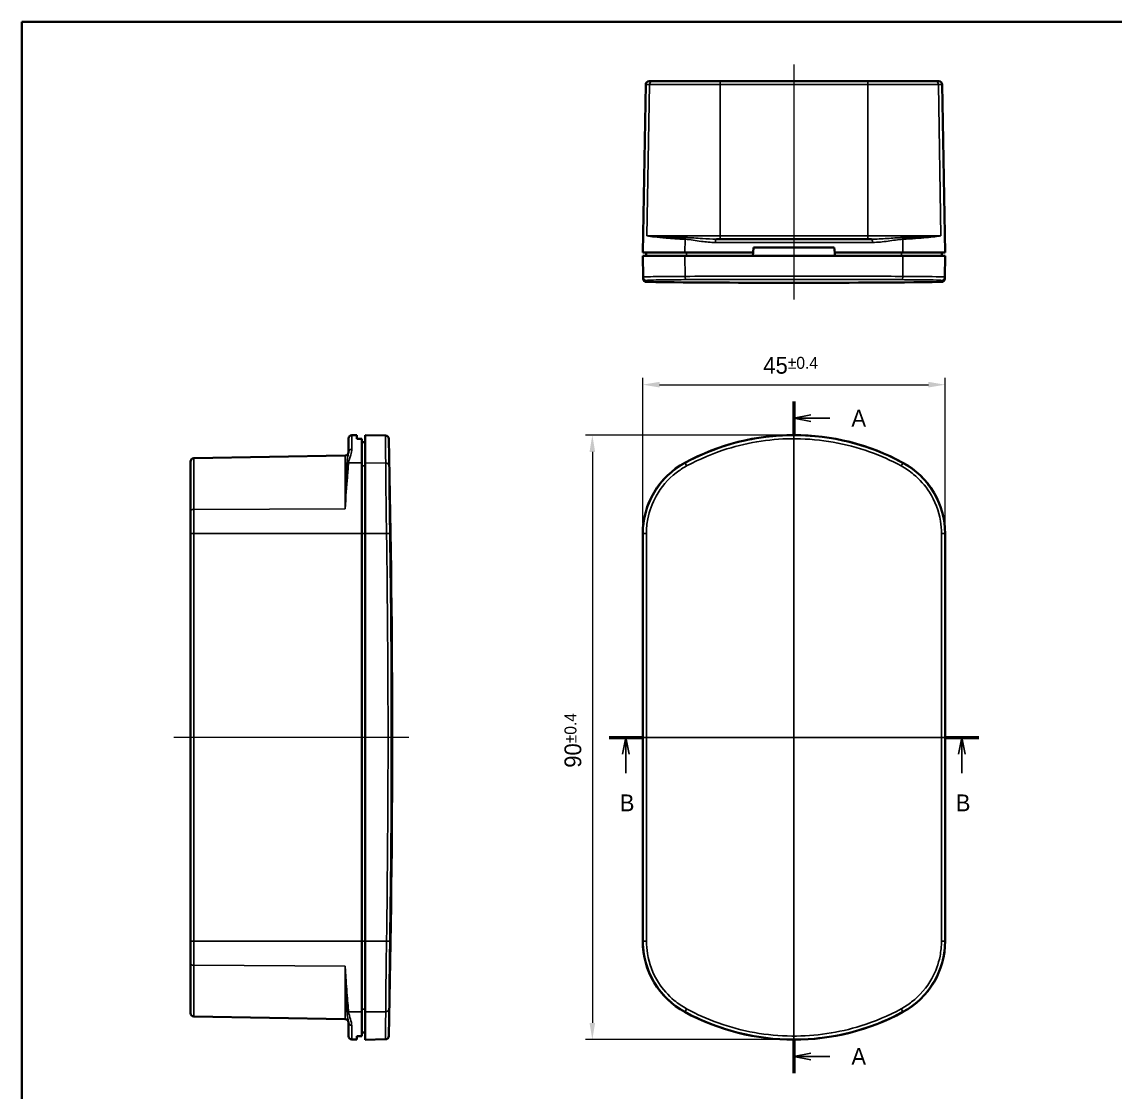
# Model space of a CAD drawing. Header units: millimetres. Extents: x -310 to 1154, y 4 to 285.
# Drawn here: x -39 to 123.7, y 126.1 to 285.5 of the extents above; entities that cross this region are included whole.
import ezdxf

# ---------------------------------------------------------------- set-up
doc = ezdxf.new("R2010")
doc.units = ezdxf.units.MM
doc.layers.get('Defpoints').update_dxf_attribs({"lineweight": 25})
for name, color, linetype, lineweight in [('Border (ISO)', 7, 'Continuous', 35), ('Centerline (ISO)', 131, 'Continuous', 18), ('Dimension (ISO)', 7, 'Continuous', 18), ('Section Line (ISO)', 7, 'Continuous', 25), ('Visible (ISO)', 7, 'Continuous', 35), ('Visible Narrow (ISO)', 7, 'Continuous', 25)]:
    doc.layers.add(name, color=color, linetype=linetype, lineweight=lineweight)
doc.styles.add('Note Text (TK)', font='')
doc.styles.get('Note Text (TK)').set_extended_font_data('MS PGothic')
doc.dimstyles.new('Default - Method 1b (TK)', dxfattribs={"dimtxt": 2.5, "dimasz": 2.5, "dimexe": 1, "dimexo": 1.5, "dimgap": 1, "dimtad": 1, "dimtoh": 1, "dimrnd": 1e-08, "dimdsep": 46, "dimtxsty": 'Note Text (TK)', "dimcen": 0.09, "dimdle": 5, "dimclrd": 100, "dimclre": 100, "dimclrt": 7, "dimadec": 1, "dimazin": 1, "dimtfac": 1, "dimtmove": 0, "dimatfit": 3, "dimfxl": 1, "dimtolj": 1, "dimlwd": -1, "dimlwe": -1, "dimarcsym": 0})

# ---------------------------------------------------------------- blocks, each defined once
blk = doc.blocks.new('図面枠 tk図枠')
at = {"layer": 'Border (ISO)'}
for q in [(405.5, 289), (14.5, 8)]:
    blk.add_line((14.5, 289), q, dxfattribs=at)
blk = doc.blocks.new('2dTransSection0')
at = {"layer": 'Section Line (ISO)', "linetype": 'Continuous'}
for p, q in [((131.51, 232.49), (131.51, 132.49)), ((134.01, 230.49), (131.51, 229.99)), ((134.01, 229.99), (131.51, 229.99)), ((131.51, 229.99), (134.01, 229.49)), ((136.86, 229.99), (134.01, 229.99)), ((134.01, 135.49), (131.51, 134.99)), ((134.01, 134.99), (131.51, 134.99)), ((131.51, 134.99), (134.01, 134.49)), ((136.86, 134.99), (134.01, 134.99))]:
    blk.add_line(p, q, dxfattribs=at)
at = {"layer": 'Section Line (ISO)', "linetype": 'Continuous', "lineweight": 50}
for p, q in [((131.51, 232.49), (131.51, 227.49)), ((131.51, 137.49), (131.51, 132.49))]:
    blk.add_line(p, q, dxfattribs=at)
at = {"layer": 'Section Line (ISO)', "char_height": 2.5, "attachment_point": 7, "style": 'Note Text (TK)'}
for insert in [(140.06, 228.75), (140.06, 133.75)]:
    blk.add_mtext('A', dxfattribs=dict(at, insert=insert))
blk = doc.blocks.new('2dTransSection1')
at = {"layer": 'Section Line (ISO)', "linetype": 'Continuous'}
for p, q in [((104.01, 182.49), (159.01, 182.49)), ((106.51, 182.49), (106.01, 179.99)), ((106.51, 179.99), (106.51, 182.49)), ((107.01, 179.99), (106.51, 182.49)), ((156.51, 182.49), (156.01, 179.99)), ((156.51, 179.99), (156.51, 182.49)), ((157.01, 179.99), (156.51, 182.49)), ((106.51, 177.15), (106.51, 179.99)), ((156.51, 177.15), (156.51, 179.99))]:
    blk.add_line(p, q, dxfattribs=at)
at = {"layer": 'Section Line (ISO)', "linetype": 'Continuous', "lineweight": 50}
for p, q in [((104.01, 182.49), (109.01, 182.49)), ((154.01, 182.49), (159.01, 182.49))]:
    blk.add_line(p, q, dxfattribs=at)
at = {"layer": 'Section Line (ISO)', "char_height": 2.5, "attachment_point": 7, "style": 'Note Text (TK)'}
for insert in [(105.59, 171.49), (155.59, 171.49)]:
    blk.add_mtext('B', dxfattribs=dict(at, insert=insert))
blk = doc.blocks.new('*D17')
at = {"layer": 'Defpoints', "color": 0}
for p in [(98.39, 231.45), (53.39, 209.28), (98.39, 209.28)]:
    blk.add_point(p, dxfattribs=at)
at = {"layer": 'Dimension (ISO)', "color": 100}
for p, q in [((53.39, 210.78), (53.39, 232.45)), ((55.89, 231.45), (95.89, 231.45)), ((98.39, 210.78), (98.39, 232.45))]:
    blk.add_line(p, q, dxfattribs=at)
for points in [[(55.89, 231.87), (55.89, 231.03), (53.39, 231.45)], [(95.89, 231.87), (95.89, 231.03), (98.39, 231.45)]]:
    blk.add_solid(points, dxfattribs=at)
at = {"layer": 'Dimension (ISO)', "color": 7, "insert": (71.33, 234.32), "char_height": 2.5, "attachment_point": 4, "style": 'Note Text (TK)'}
blk.add_mtext('\\A1;45{}{\\A0;{\\H1.5x;}{\\A2;\\H0.71x;\\C3;%%p0.4}}', dxfattribs=at)
blk = doc.blocks.new('*D18')
at = {"layer": 'Defpoints', "color": 0}
for p in [(75.89, 223.95), (45.89, 133.95), (75.89, 133.95)]:
    blk.add_point(p, dxfattribs=at)
at = {"layer": 'Dimension (ISO)', "color": 100}
for p, q in [((74.39, 223.95), (44.89, 223.95)), ((45.89, 221.45), (45.89, 136.45)), ((74.39, 133.95), (44.89, 133.95))]:
    blk.add_line(p, q, dxfattribs=at)
for points in [[(45.47, 221.45), (46.3, 221.45), (45.89, 223.95)], [(45.47, 136.45), (46.3, 136.45), (45.89, 133.95)]]:
    blk.add_solid(points, dxfattribs=at)
at = {"layer": 'Dimension (ISO)', "color": 7, "insert": (43.01, 174.43), "char_height": 2.5, "attachment_point": 4, "rotation": 90, "style": 'Note Text (TK)'}
blk.add_mtext('\\A1;90{}{\\A0;{\\H1.5x;}{\\A2;\\H0.71x;\\C3;%%p0.4}}', dxfattribs=at)

msp = doc.modelspace()

# ---------------------------------------------------------------- linework, layer by layer
at = {"layer": 'Centerline (ISO)', "linetype": 'Continuous'}
for p, q in [((75.8869, 279.1166), (75.8869, 244.1166)), ((75.8869, 226.4484), (75.8869, 131.4484)), ((18.5957, 178.9484), (-16.4043, 178.9484)), ((100.8869, 178.9484), (50.8869, 178.9484))]:
    msp.add_line(p, q, dxfattribs=at)
at = {"layer": 'Visible (ISO)'}
for p, q in [((54.3233, 276.6166), (54.8668, 276.6166)), ((54.8668, 276.6166), (64.9013, 276.6166)), ((86.8725, 276.6166), (64.9013, 276.6166)), ((86.8725, 276.6166), (96.9069, 276.6166)), ((96.9069, 276.6166), (97.4504, 276.6166)), ((53.3869, 251.1166), (53.8234, 276.1253)), ((98.3869, 251.1166), (97.9503, 276.1253)), ((64.3529, 253.1166), (87.4208, 253.1166)), ((59.6596, 251.1166), (53.3869, 251.1166)), ((53.3869, 250.6166), (59.6596, 250.6166)), ((53.3869, 250.6166), (53.4421, 247.4549)), ((53.8869, 251.1166), (53.8869, 250.6166)), ((69.8212, 251.1166), (59.6596, 251.1166)), ((59.6596, 250.6166), (92.1141, 250.6166)), ((69.8212, 251.1166), (69.7775, 250.6166)), ((69.8869, 251.8666), (69.8212, 251.1166)), ((81.8869, 251.8666), (69.8869, 251.8666)), ((81.9525, 251.1166), (81.8869, 251.8666)), ((81.9962, 250.6166), (81.9525, 251.1166)), ((92.1141, 251.1166), (81.9525, 251.1166)), ((98.3869, 251.1166), (92.1141, 251.1166)), ((92.1141, 250.6166), (98.3869, 250.6166)), ((97.8869, 251.1166), (97.8869, 250.6166)), ((98.3869, 250.6166), (98.3317, 247.4549)), ((53.446, 247.2271), (53.4421, 247.4549)), ((98.3317, 247.4549), (98.3277, 247.2271)), ((9.5957, 221.3723), (9.5957, 223.4222)), ((10.087, 223.9221), (10.8457, 223.9353)), ((10.8457, 223.9353), (10.8457, 223.4015)), ((11.5957, 223.403), (11.5957, 219.8261)), ((12.0957, 219.8261), (12.0957, 223.9484)), ((15.1153, 223.8957), (12.0957, 223.9484)), ((-13.9043, 212.7059), (-13.9043, 219.992)), ((-13.413, 220.4919), (9.1044, 220.8849)), ((11.5957, 219.8261), (11.5957, 209.281)), ((12.0957, 209.281), (12.0957, 219.8261)), ((-13.9043, 209.281), (-13.9043, 212.7059)), ((-13.9043, 209.281), (-13.9043, 148.6158)), ((11.5957, 148.6158), (11.5957, 209.281)), ((12.0957, 209.281), (12.0957, 148.6158)), ((53.3869, 209.281), (53.3869, 148.6158)), ((98.3869, 148.6158), (98.3869, 209.281)), ((-13.9043, 145.1909), (-13.9043, 148.6158)), ((11.5957, 148.6158), (11.5957, 138.0707)), ((12.0957, 138.0707), (12.0957, 148.6158)), ((-13.9043, 137.9049), (-13.9043, 145.1909)), ((-13.413, 137.4049), (9.1044, 137.0119)), ((11.5957, 138.0707), (11.5957, 134.4938)), ((12.0957, 133.9484), (12.0957, 138.0707)), ((9.5957, 134.4747), (9.5957, 136.5246)), ((10.087, 133.9748), (10.8457, 133.9615)), ((10.8457, 134.4953), (10.8457, 133.9615)), ((15.1153, 134.0011), (12.0957, 133.9484))]:
    msp.add_line(p, q, dxfattribs=at)
for centre, radius, start, end in [((54.3233, 276.1166), 0.5, 90, 179), ((97.4504, 276.1166), 0.5, 1, 90), ((53.946, 247.2358), 0.5, 181, 269.377496), ((75.8869, 2266.6166), 2020, 269.3774962, 270.6225038), ((97.8278, 247.2358), 0.5, 270.622504, 359), ((10.0957, 223.4222), 0.5, 91, 180), ((15.1065, 223.3958), 0.5, 1.26113, 89), ((-2003.9043, 178.9484), 2020, 358.7388698, 1.2611302), ((75.8869, 189.9484), 34, 61.492569, 118.507431), ((9.0957, 221.3849), 0.5, 271, 0), ((-13.4043, 219.992), 0.5, 91, 180), ((65.3869, 209.281), 12, 118.507431, 180), ((86.3869, 209.281), 12, 0, 61.492569), ((65.3869, 148.6158), 12, 180, 241.492569), ((86.3869, 148.6158), 12, 298.507431, 0), ((-13.4043, 137.9049), 0.5, 180, 269), ((9.0957, 136.512), 0.5, 0, 89), ((75.8869, 167.9484), 34, 241.492569, 298.507431), ((10.0957, 134.4747), 0.5, 180, 269), ((15.1065, 134.5011), 0.5, 271, 358.73887)]:
    msp.add_arc(centre, radius, start, end, dxfattribs=at)
for centre, major_axis, ratio, start_param, end_param in [((20.1403, 189.9484), (-390.3265, 0), 0.08572973, 4.73428172, 4.73620369), ((-57.7346, 189.9484), (382.9068, 0), 0.08748866, 1.38740103, 1.38872894), ((20.1403, 167.9484), (390.3265, 0), 0.08572973, 4.68857427, 4.69049624), ((-57.7346, 167.9484), (-382.9068, 0), 0.08748866, 1.75286372, 1.75419163)]:
    msp.add_ellipse(centre, major_axis=major_axis, ratio=ratio, start_param=start_param, end_param=end_param, dxfattribs=at)
at = {"layer": 'Visible Narrow (ISO)'}
for p, q in [((64.9013, 276.6166), (64.9013, 276.1253)), ((86.8725, 276.1253), (86.8725, 276.6166)), ((54.3914, 276.1253), (53.8234, 276.1253)), ((54.3914, 276.1253), (54.0177, 253.6079)), ((64.9013, 276.1253), (54.3914, 276.1253)), ((64.9013, 276.1253), (86.8725, 276.1253)), ((64.9013, 276.1253), (64.9013, 253.6079)), ((97.3823, 276.1253), (86.8725, 276.1253)), ((86.8725, 276.1253), (86.8725, 253.6079)), ((97.9503, 276.1253), (97.3823, 276.1253)), ((97.756, 253.6079), (97.3823, 276.1253)), ((54.0177, 253.6079), (64.9013, 253.6079)), ((59.6596, 251.1166), (59.676, 253.091)), ((87.5931, 252.6253), (64.1806, 252.6253)), ((64.9013, 253.1166), (64.9013, 253.6079)), ((86.8725, 253.6079), (64.9013, 253.6079)), ((86.8725, 253.6079), (97.756, 253.6079)), ((86.8725, 253.1166), (86.8725, 253.6079)), ((92.1141, 251.1166), (92.0977, 253.091)), ((59.6596, 250.6166), (59.6849, 247.575)), ((59.8982, 251.1166), (59.8982, 250.6166)), ((91.8755, 251.1166), (91.8755, 250.6166)), ((92.1141, 250.6166), (92.0888, 247.575)), ((53.9365, 246.9638), (53.9405, 246.7358)), ((97.8332, 246.7358), (97.8372, 246.9638)), ((10.087, 223.9221), (10.087, 221.8416)), ((-13.413, 220.4919), (-13.413, 212.8607)), ((9.1044, 212.9824), (9.1044, 220.8849)), ((11.5957, 219.8261), (9.6213, 219.7958)), ((12.0957, 219.8261), (15.1374, 219.7794)), ((59.6596, 219.8261), (59.6849, 219.7794)), ((92.1141, 219.8261), (92.0888, 219.7794)), ((11.5957, 219.3867), (12.0957, 219.3867)), ((-13.413, 212.8607), (9.1044, 212.9824)), ((-13.413, 212.8607), (-13.413, 209.281)), ((-13.413, 209.281), (-13.9043, 209.281)), ((11.5957, 209.281), (-13.413, 209.281)), ((-13.413, 148.6158), (-13.413, 209.281)), ((11.5957, 209.281), (12.0957, 209.281)), ((12.0957, 209.281), (15.2574, 209.281)), ((53.3869, 209.281), (53.4421, 209.281)), ((98.3869, 209.281), (98.3317, 209.281)), ((-13.413, 148.6158), (-13.9043, 148.6158)), ((11.5957, 148.6158), (-13.413, 148.6158)), ((-13.413, 148.6158), (-13.413, 145.0361)), ((11.5957, 148.6158), (12.0957, 148.6158)), ((12.0957, 148.6158), (15.2574, 148.6158)), ((53.3869, 148.6158), (53.4421, 148.6158)), ((98.3869, 148.6158), (98.3317, 148.6158)), ((-13.413, 145.0361), (-13.413, 137.4049)), ((9.1044, 144.9145), (-13.413, 145.0361)), ((9.1044, 137.0119), (9.1044, 144.9145)), ((11.5957, 138.5101), (12.0957, 138.5101)), ((11.5957, 138.0707), (9.6213, 138.101)), ((12.0957, 138.0707), (15.1374, 138.1174)), ((59.6596, 138.0707), (59.6849, 138.1174)), ((92.1141, 138.0707), (92.0888, 138.1174)), ((10.087, 136.0553), (10.087, 133.9748))]:
    msp.add_line(p, q, dxfattribs=at)
for centre, major_axis, ratio, start_param, end_param in [((54.8668, 276.1166), (0, 0.5), 0.95087762, 0, 1.55334303), ((96.9069, 276.1166), (0, 0.5), 0.95087762, 4.72984227, 6.28318531), ((59.9146, 253.0823), (-0.0293, -0.4991), 0.47742996, 4.17579063, 4.72288762), ((64.3529, 252.6166), (0, 0.5), 0.34456756, 0, 1.55334303), ((87.4208, 252.6166), (0, 0.5), 0.34456756, 4.72984227, 6.28318531), ((91.8591, 253.0823), (0.0293, -0.4991), 0.47742996, 1.56029769, 2.10739467), ((53.942, 247.4637), (-0.4999, -0.0087), 0.9998871, 0, 1.54247829), ((59.9235, 247.5837), (0.0015, -0.5), 0.47731101, 4.7284294, 6.26042237), ((91.8502, 247.5837), (-0.0015, -0.5), 0.47731101, 0.02276294, 1.55475591), ((97.8318, 247.4637), (0.4999, -0.0087), 0.9998871, 4.74070701, 6.28318531), ((10.0957, 221.3723), (-0.5, 0), 0.93876152, 4.72984227, 6.28318531), ((9.6301, 219.3565), (0.4971, -0.0535), 0.87716449, 1.68244875, 2.22954574), ((15.1286, 219.3401), (0.5, 0.0027), 0.87873058, 0.0165612, 1.54855417), ((59.9235, 219.3401), (-0.2387, 0.4394), 0.00260122, 4.73373898, 6.26573196), ((91.8502, 219.3401), (0.2387, 0.4394), 0.00260122, 0.01745335, 1.54944633), ((-13.4043, 212.7059), (-0.5, 0), 0.30956705, 4.72984227, 6.28318531), ((15.2487, 209.281), (0.4999, 0.0075), 0.00026224, 4.7298403, 6.2723186), ((-2002.8976, 178.9484), (0, -2018.6903), 0.9998477, 1.55576987, 1.58582278), ((-2002.9061, 178.9484), (0, 2019.1901), 0.9998477, 4.69736253, 4.72741543), ((53.942, 209.281), (-0.5, -0.0001), 0.0150236, 4.72325175, 6.26573004), ((18.215, 178.9484), (0, -2018.6903), 0.01745241, 1.55576987, 1.58582278), ((18.7008, 178.9484), (0, 2019.1901), 0.01745241, 4.69736253, 4.72741543), ((133.0729, 178.9484), (0, -2019.1901), 0.01745241, 4.69736253, 4.72741543), ((97.8318, 209.281), (0.5, -0.0001), 0.0150236, 0.01745526, 1.55993356), ((133.5587, 178.9484), (0, 2018.6903), 0.01745241, 1.55576987, 1.58582278), ((15.2487, 148.6158), (0.4999, -0.0075), 0.00026224, 0.01086671, 1.55334501), ((53.942, 148.6158), (-0.5, 0.0001), 0.0150236, 0.01745526, 1.55993356), ((97.8318, 148.6158), (0.5, 0.0001), 0.0150236, 4.72325175, 6.26573004), ((-13.4043, 145.1909), (-0.5, 0), 0.30956705, 0, 1.55334303), ((15.1286, 138.5567), (0.5, -0.0027), 0.87873058, 4.73463114, 6.26662411), ((59.9235, 138.5567), (-0.2387, -0.4394), 0.00260122, 0.01745335, 1.54944633), ((91.8502, 138.5567), (0.2387, -0.4394), 0.00260122, 4.73373898, 6.26573196), ((9.6301, 138.5403), (0.4971, 0.0535), 0.87716449, 4.05363957, 4.60073656), ((10.0957, 136.5246), (-0.5, 0), 0.93876152, 0, 1.55334303)]:
    msp.add_ellipse(centre, major_axis=major_axis, ratio=ratio, start_param=start_param, end_param=end_param, dxfattribs=at)
for points, knots in [([(59.7248, 253.3494), (58.6875, 253.3785), (57.7162, 253.4104), (55.5775, 253.4957), (54.5842, 253.552), (54.0177, 253.6079)], [-0.860037993, -0.860037993, -0.860037993, -0.860037993, -0.521206644, -0.521206644, 0.005757371, 0.005757371, 0.005757371, 0.005757371]), ([(54.0177, 253.6079), (54.5822, 253.496), (55.5619, 253.3835), (57.6789, 253.2129), (58.6421, 253.1491), (59.676, 253.091)], [-0.005757371, -0.005757371, -0.005757371, -0.005757371, 0.521206644, 0.521206644, 0.860037993, 0.860037993, 0.860037993, 0.860037993]), ([(59.676, 253.091), (60.4782, 253.0447), (61.2885, 252.8949), (62.7923, 252.6959), (63.481, 252.6253), (64.1806, 252.6253)], [-0.49058364, -0.49058364, -0.49058364, -0.49058364, -0.220280196, -0.220280196, 0, 0, 0, 0]), ([(64.3529, 253.1166), (63.6585, 253.1166), (62.9559, 253.1519), (61.4023, 253.2514), (60.5523, 253.3263), (59.7248, 253.3494)], [0, 0, 0, 0, 0.220280196, 0.220280196, 0.49058364, 0.49058364, 0.49058364, 0.49058364]), ([(92.0489, 253.3494), (91.2981, 253.3284), (90.5285, 253.2641), (88.9776, 253.1602), (88.1939, 253.1166), (87.4208, 253.1166)], [-0.490516039, -0.490516039, -0.490516039, -0.490516039, -0.24525802, -0.24525802, 0, 0, 0, 0]), ([(87.5931, 252.6253), (88.372, 252.6253), (89.1376, 252.7126), (90.6352, 252.9202), (91.3699, 253.049), (92.0977, 253.091)], [0, 0, 0, 0, 0.24525802, 0.24525802, 0.490516039, 0.490516039, 0.490516039, 0.490516039]), ([(97.756, 253.6079), (97.5233, 253.5849), (97.219, 253.5618), (96.48, 253.5161), (96.0455, 253.4936), (95.56, 253.4719), (95.0745, 253.4501), (94.5294, 253.4288), (93.3477, 253.3877), (92.7116, 253.368), (92.0489, 253.3494)], [-0.865795365, -0.865795365, -0.865795365, -0.865795365, -0.649346524, -0.649346524, -0.432897682, -0.432897682, -0.432897682, -0.216448841, -0.216448841, 0, 0, 0, 0]), ([(92.0977, 253.091), (92.7582, 253.1281), (93.3903, 253.1675), (94.5622, 253.2497), (95.1016, 253.2924), (95.5817, 253.3359), (96.0619, 253.3794), (96.4912, 253.4244), (97.2225, 253.5157), (97.5242, 253.562), (97.756, 253.6079)], [0, 0, 0, 0, 0.216448841, 0.216448841, 0.432897682, 0.432897682, 0.432897682, 0.649346524, 0.649346524, 0.865795365, 0.865795365, 0.865795365, 0.865795365]), ([(59.6849, 247.575), (59.1192, 247.5734), (58.5783, 247.571), (56.7941, 247.56), (55.7225, 247.5473), (54.3385, 247.5183), (53.9073, 247.5034), (53.5174, 247.4769), (53.4419, 247.4661), (53.4421, 247.4549)], [-1.22848038, -1.22848038, -1.22848038, -1.22848038, -1.04341004, -1.04341004, -0.57967224, -0.57967224, -0.22295086, -0.22295086, 0, 0, 0, 0]), ([(92.0888, 247.575), (90.5524, 247.5795), (88.9514, 247.5833), (83.7422, 247.5933), (79.9656, 247.5969), (72.6574, 247.5972), (69.1281, 247.5944), (63.6599, 247.5852), (61.621, 247.5806), (59.6849, 247.575)], [-3.3282313, -3.3282313, -3.3282313, -3.3282313, -2.81143551, -2.81143551, -1.69323611, -1.69323611, -0.65124466, -0.65124466, 0, 0, 0, 0]), ([(98.3317, 247.4549), (98.3318, 247.4643), (98.2793, 247.4733), (97.9142, 247.5036), (97.3276, 247.5228), (95.7956, 247.5498), (94.9656, 247.5592), (93.4145, 247.57), (92.7697, 247.573), (92.0888, 247.575)], [-1.22848041, -1.22848041, -1.22848041, -1.22848041, -1.04240646, -1.04240646, -0.5791147, -0.5791147, -0.22273642, -0.22273642, 0, 0, 0, 0]), ([(53.9365, 246.9638), (53.9363, 246.9749), (54.0088, 246.9857), (54.3824, 247.0123), (54.7956, 247.0271), (56.122, 247.0561), (57.1491, 247.0688), (58.859, 247.0798), (59.3774, 247.0822), (59.9196, 247.0838)], [0, 0, 0, 0, 0.22295086, 0.22295086, 0.57967224, 0.57967224, 1.04341004, 1.04341004, 1.22848038, 1.22848038, 1.22848038, 1.22848038]), ([(59.9196, 247.0838), (61.8276, 247.0895), (63.8369, 247.0941), (69.226, 247.1033), (72.7042, 247.1061), (79.9065, 247.1057), (83.6284, 247.1021), (88.7622, 247.0921), (90.34, 247.0883), (91.8542, 247.0838)], [0, 0, 0, 0, 0.65124466, 0.65124466, 1.69323611, 1.69323611, 2.81143551, 2.81143551, 3.3282313, 3.3282313, 3.3282313, 3.3282313]), ([(91.8542, 247.0838), (92.5067, 247.0819), (93.1247, 247.0788), (94.6112, 247.068), (95.4067, 247.0586), (96.8749, 247.0316), (97.4371, 247.0124), (97.787, 246.9821), (97.8373, 246.9731), (97.8372, 246.9638)], [0, 0, 0, 0, 0.22273642, 0.22273642, 0.5791147, 0.5791147, 1.04240646, 1.04240646, 1.22848041, 1.22848041, 1.22848041, 1.22848041]), ([(15.1153, 223.8957), (15.1153, 223.8955), (15.1181, 223.3729), (15.1271, 221.6937), (15.1317, 220.8311), (15.1374, 219.7794)], [-1.6640986, -1.6640986, -1.6640986, -1.6640986, -0.65124466, -0.65124466, 0, 0, 0, 0]), ([(15.6285, 219.3501), (15.6229, 220.3865), (15.6182, 221.2366), (15.6092, 222.8916), (15.6064, 223.4066), (15.6064, 223.4068)], [0, 0, 0, 0, 0.65124466, 0.65124466, 1.6640986, 1.6640986, 1.6640986, 1.6640986]), ([(92.0888, 219.7794), (90.5524, 220.614), (88.9514, 221.3296), (83.7422, 223.1903), (79.9656, 223.8615), (72.6574, 223.9251), (69.1281, 223.4023), (63.6599, 221.6937), (61.621, 220.8311), (59.6849, 219.7794)], [-3.3282313, -3.3282313, -3.3282313, -3.3282313, -2.81143551, -2.81143551, -1.69323611, -1.69323611, -0.65124466, -0.65124466, 0, 0, 0, 0]), ([(59.9196, 219.3501), (61.8276, 220.3865), (63.8369, 221.2366), (69.226, 222.9206), (72.7042, 223.4358), (79.9065, 223.373), (83.6284, 222.7116), (88.7622, 220.8778), (90.34, 220.1726), (91.8542, 219.3501)], [0, 0, 0, 0, 0.65124466, 0.65124466, 1.69323611, 1.69323611, 2.81143551, 2.81143551, 3.3282313, 3.3282313, 3.3282313, 3.3282313]), ([(9.5957, 221.3723), (9.5957, 221.2297), (9.5604, 221.0437), (9.4609, 220.5245), (9.386, 220.1666), (9.3629, 219.7341)], [0, 0, 0, 0, 0.220280196, 0.220280196, 0.49058364, 0.49058364, 0.49058364, 0.49058364]), ([(9.6213, 219.7958), (9.6677, 220.2324), (9.8175, 220.6339), (10.0164, 221.3045), (10.087, 221.5848), (10.087, 221.8416)], [-0.49058364, -0.49058364, -0.49058364, -0.49058364, -0.220280196, -0.220280196, 0, 0, 0, 0]), ([(9.1044, 212.9824), (9.2163, 214.7226), (9.3288, 216.3459), (9.4994, 218.5066), (9.5633, 219.2331), (9.6213, 219.7958)], [-0.005757371, -0.005757371, -0.005757371, -0.005757371, 0.521206644, 0.521206644, 0.860037993, 0.860037993, 0.860037993, 0.860037993]), ([(9.3629, 219.7341), (9.3339, 219.192), (9.3019, 218.4816), (9.2166, 216.3472), (9.1604, 214.7257), (9.1044, 212.9824)], [-0.860037993, -0.860037993, -0.860037993, -0.860037993, -0.521206644, -0.521206644, 0.005757371, 0.005757371, 0.005757371, 0.005757371]), ([(15.1374, 219.7794), (15.139, 219.4721), (15.1414, 219.119), (15.1524, 217.7362), (15.165, 216.4866), (15.1941, 213.9903), (15.2089, 212.8108), (15.2354, 210.8322), (15.2462, 210.0566), (15.2574, 209.281)], [-1.22848038, -1.22848038, -1.22848038, -1.22848038, -1.04341004, -1.04341004, -0.57967224, -0.57967224, -0.22295086, -0.22295086, 0, 0, 0, 0]), ([(59.6849, 219.7794), (59.1192, 219.4721), (58.5783, 219.119), (56.7941, 217.7362), (55.7225, 216.4866), (54.3385, 213.9903), (53.9073, 212.8108), (53.5174, 210.8322), (53.4419, 210.0566), (53.4421, 209.281)], [-1.22848038, -1.22848038, -1.22848038, -1.22848038, -1.04341004, -1.04341004, -0.57967224, -0.57967224, -0.22295086, -0.22295086, 0, 0, 0, 0]), ([(98.3317, 209.281), (98.3318, 209.9283), (98.2793, 210.5756), (97.9142, 212.8049), (97.3276, 214.3412), (95.7956, 216.7463), (94.9656, 217.6873), (93.4145, 218.9732), (92.7697, 219.4096), (92.0888, 219.7794)], [-1.22848041, -1.22848041, -1.22848041, -1.22848041, -1.04240646, -1.04240646, -0.5791147, -0.5791147, -0.22273642, -0.22273642, 0, 0, 0, 0]), ([(15.7486, 209.2885), (15.7374, 210.0318), (15.7266, 210.7751), (15.7001, 212.6714), (15.6852, 213.8019), (15.6562, 216.1943), (15.6435, 217.3919), (15.6325, 218.7171), (15.6301, 219.0556), (15.6285, 219.3501)], [0, 0, 0, 0, 0.22295086, 0.22295086, 0.57967224, 0.57967224, 1.04341004, 1.04341004, 1.22848038, 1.22848038, 1.22848038, 1.22848038]), ([(53.9365, 209.2885), (53.9363, 210.0318), (54.0088, 210.7751), (54.3824, 212.6714), (54.7956, 213.8019), (56.122, 216.1943), (57.1491, 217.3919), (58.859, 218.7171), (59.3774, 219.0556), (59.9196, 219.3501)], [0, 0, 0, 0, 0.22295086, 0.22295086, 0.57967224, 0.57967224, 1.04341004, 1.04341004, 1.22848038, 1.22848038, 1.22848038, 1.22848038]), ([(91.8542, 219.3501), (92.5067, 218.9957), (93.1247, 218.5775), (94.6112, 217.345), (95.4067, 216.4432), (96.8749, 214.1382), (97.4371, 212.6658), (97.787, 210.5292), (97.8373, 209.9089), (97.8372, 209.2885)], [0, 0, 0, 0, 0.22273642, 0.22273642, 0.5791147, 0.5791147, 1.04240646, 1.04240646, 1.22848041, 1.22848041, 1.22848041, 1.22848041]), ([(15.2574, 148.6158), (15.2481, 147.9685), (15.239, 147.3212), (15.2087, 145.0919), (15.1895, 143.5556), (15.1626, 141.1505), (15.1531, 140.2096), (15.1424, 138.9236), (15.1393, 138.4873), (15.1374, 138.1174)], [-1.22848041, -1.22848041, -1.22848041, -1.22848041, -1.04240646, -1.04240646, -0.5791147, -0.5791147, -0.22273642, -0.22273642, 0, 0, 0, 0]), ([(15.6285, 138.5467), (15.6304, 138.9012), (15.6335, 139.3194), (15.6443, 140.5518), (15.6537, 141.4537), (15.6807, 143.7587), (15.6999, 145.2311), (15.7302, 147.3676), (15.7392, 147.988), (15.7486, 148.6083)], [0, 0, 0, 0, 0.22273642, 0.22273642, 0.5791147, 0.5791147, 1.04240646, 1.04240646, 1.22848041, 1.22848041, 1.22848041, 1.22848041]), ([(53.4421, 148.6158), (53.4419, 147.9685), (53.4945, 147.3212), (53.8596, 145.0919), (54.4462, 143.5556), (55.9781, 141.1505), (56.8081, 140.2096), (58.3592, 138.9236), (59.004, 138.4873), (59.6849, 138.1174)], [-1.22848041, -1.22848041, -1.22848041, -1.22848041, -1.04240646, -1.04240646, -0.5791147, -0.5791147, -0.22273642, -0.22273642, 0, 0, 0, 0]), ([(59.9196, 138.5467), (59.267, 138.9012), (58.649, 139.3194), (57.1625, 140.5518), (56.367, 141.4537), (54.8988, 143.7587), (54.3366, 145.2311), (53.9868, 147.3676), (53.9364, 147.988), (53.9365, 148.6083)], [0, 0, 0, 0, 0.22273642, 0.22273642, 0.5791147, 0.5791147, 1.04240646, 1.04240646, 1.22848041, 1.22848041, 1.22848041, 1.22848041]), ([(97.8372, 148.6083), (97.8374, 147.865), (97.765, 147.1217), (97.3913, 145.2255), (96.9781, 144.0949), (95.6517, 141.7026), (94.6246, 140.5049), (92.9147, 139.1797), (92.3964, 138.8412), (91.8542, 138.5467)], [0, 0, 0, 0, 0.22295086, 0.22295086, 0.57967224, 0.57967224, 1.04341004, 1.04341004, 1.22848038, 1.22848038, 1.22848038, 1.22848038]), ([(92.0888, 138.1174), (92.6546, 138.4247), (93.1954, 138.7779), (94.9796, 140.1606), (96.0512, 141.4102), (97.4353, 143.9065), (97.8664, 145.0861), (98.2563, 147.0647), (98.3319, 147.8403), (98.3317, 148.6158)], [-1.22848038, -1.22848038, -1.22848038, -1.22848038, -1.04341004, -1.04341004, -0.57967224, -0.57967224, -0.22295086, -0.22295086, 0, 0, 0, 0]), ([(9.6213, 138.101), (9.5842, 138.4605), (9.5448, 138.8859), (9.4626, 139.8495), (9.4199, 140.3873), (9.3764, 140.9656), (9.333, 141.5439), (9.2879, 142.1728), (9.1966, 143.5011), (9.1504, 144.1997), (9.1044, 144.9145)], [0, 0, 0, 0, 0.216448841, 0.216448841, 0.432897682, 0.432897682, 0.432897682, 0.649346524, 0.649346524, 0.865795365, 0.865795365, 0.865795365, 0.865795365]), ([(9.1044, 144.9145), (9.1274, 144.1984), (9.1505, 143.4992), (9.1962, 142.1729), (9.2187, 141.5465), (9.2404, 140.9729), (9.2622, 140.3993), (9.2835, 139.8684), (9.3246, 138.9231), (9.3443, 138.5091), (9.3629, 138.1628)], [-0.865795365, -0.865795365, -0.865795365, -0.865795365, -0.649346524, -0.649346524, -0.432897682, -0.432897682, -0.432897682, -0.216448841, -0.216448841, 0, 0, 0, 0]), ([(15.6064, 134.4901), (15.6064, 134.49), (15.6064, 134.4905), (15.6066, 134.5238), (15.6102, 135.1853), (15.6202, 137.019), (15.624, 137.7243), (15.6285, 138.5467)], [1.6640986, 1.6640986, 1.6640986, 1.6640986, 1.69323611, 1.69323611, 2.81143551, 2.81143551, 3.3282313, 3.3282313, 3.3282313, 3.3282313]), ([(91.8542, 138.5467), (89.9461, 137.5103), (87.9368, 136.6602), (82.5478, 134.9763), (79.0695, 134.461), (71.8672, 134.5238), (68.1453, 135.1853), (63.0115, 137.019), (61.4337, 137.7243), (59.9196, 138.5467)], [0, 0, 0, 0, 0.65124466, 0.65124466, 1.69323611, 1.69323611, 2.81143551, 2.81143551, 3.3282313, 3.3282313, 3.3282313, 3.3282313]), ([(9.3629, 138.1628), (9.3839, 137.7704), (9.4483, 137.4392), (9.5521, 136.896), (9.5957, 136.6833), (9.5957, 136.5246)], [-0.490516039, -0.490516039, -0.490516039, -0.490516039, -0.24525802, -0.24525802, 0, 0, 0, 0]), ([(10.087, 136.0553), (10.087, 136.3412), (9.9998, 136.6562), (9.7921, 137.3376), (9.6634, 137.7049), (9.6213, 138.101)], [0, 0, 0, 0, 0.24525802, 0.24525802, 0.490516039, 0.490516039, 0.490516039, 0.490516039]), ([(15.1374, 138.1174), (15.1329, 137.2829), (15.129, 136.5673), (15.119, 134.7066), (15.1154, 134.0354), (15.1153, 134.0016), (15.1153, 134.0011), (15.1153, 134.0011)], [-3.3282313, -3.3282313, -3.3282313, -3.3282313, -2.81143551, -2.81143551, -1.69323611, -1.69323611, -1.6640986, -1.6640986, -1.6640986, -1.6640986]), ([(59.6849, 138.1174), (61.2213, 137.2829), (62.8223, 136.5673), (68.0316, 134.7066), (71.8081, 134.0354), (79.1163, 133.9717), (82.6456, 134.4945), (88.1139, 136.2032), (90.1527, 137.0658), (92.0888, 138.1174)], [-3.3282313, -3.3282313, -3.3282313, -3.3282313, -2.81143551, -2.81143551, -1.69323611, -1.69323611, -0.65124466, -0.65124466, 0, 0, 0, 0])]:
    msp.add_open_spline(points, degree=3, knots=knots, dxfattribs=at)

# ---------------------------------------------------------------- block references
msp.add_blockref('図面枠 tk図枠', (-53.5011, -3.5406))
at = {"layer": 'Section Line (ISO)'}
for name in ['2dTransSection0', '2dTransSection1']:
    msp.add_blockref(name, (-55.6231, -3.5406), dxfattribs=at)

# ---------------------------------------------------------------- dimensions: what is measured, and where the dimension line sits
at = {"layer": 'Dimension (ISO)', "color": 100}
for base, p1, p2, angle, picture, middle in [((98.3869, 231.4484), (53.3869, 209.281), (98.3869, 209.281), 180, '*D17', (75.8869, 231.4484)), ((45.8869, 133.9484), (75.8869, 223.9484), (75.8869, 133.9484), 90, '*D18', (45.8869, 178.9484))]:
    dim = msp.add_linear_dim(base=base, p1=p1, p2=p2, angle=angle, text='<>{}{\\A0;{\\H1.5x;}{\\A2;\\H0.71x;\\C3;%%p0.4}}', dimstyle='Default - Method 1b (TK)', override={"dimtoh": 0, "dimtp": 0.4, "dimtm": 0.4, "dimtdec": 2, "dimtofl": 0, "dimatfit": 1, "dimtzin": 8}, dxfattribs=at)
    dim.commit()
    dim.dimension.update_dxf_attribs({"geometry": picture, "text_midpoint": middle, "dimtype": 160})

doc.saveas('drawing.dxf')
